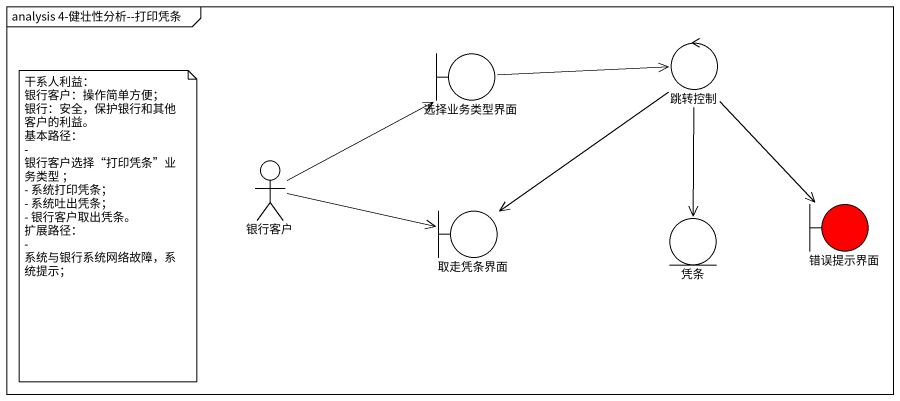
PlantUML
@startuml
mainframe analysis 4-健壮性分析--打印凭条
boundary 选择业务类型界面
control 跳转控制
actor 银行客户
boundary 取走凭条界面
entity 凭条
boundary 错误提示界面 #FF0000
选择业务类型界面 -right-> 跳转控制
跳转控制 --> 取走凭条界面
跳转控制 --> 凭条
跳转控制 --> 错误提示界面
银行客户 -up-> 选择业务类型界面
银行客户 -right-> 取走凭条界面
note as N1
  干系人利益：
  银行客户：操作简单方便；
  银行：安全，保护银行和其他客户的利益。
  基本路径：
  - 银行客户选择“打印凭条”业务类型 ；
  - 系统打印凭条；
  - 系统吐出凭条；
  - 银行客户取出凭条。
  扩展路径：
  - 系统与银行系统网络故障，系统提示；
end note
@enduml
